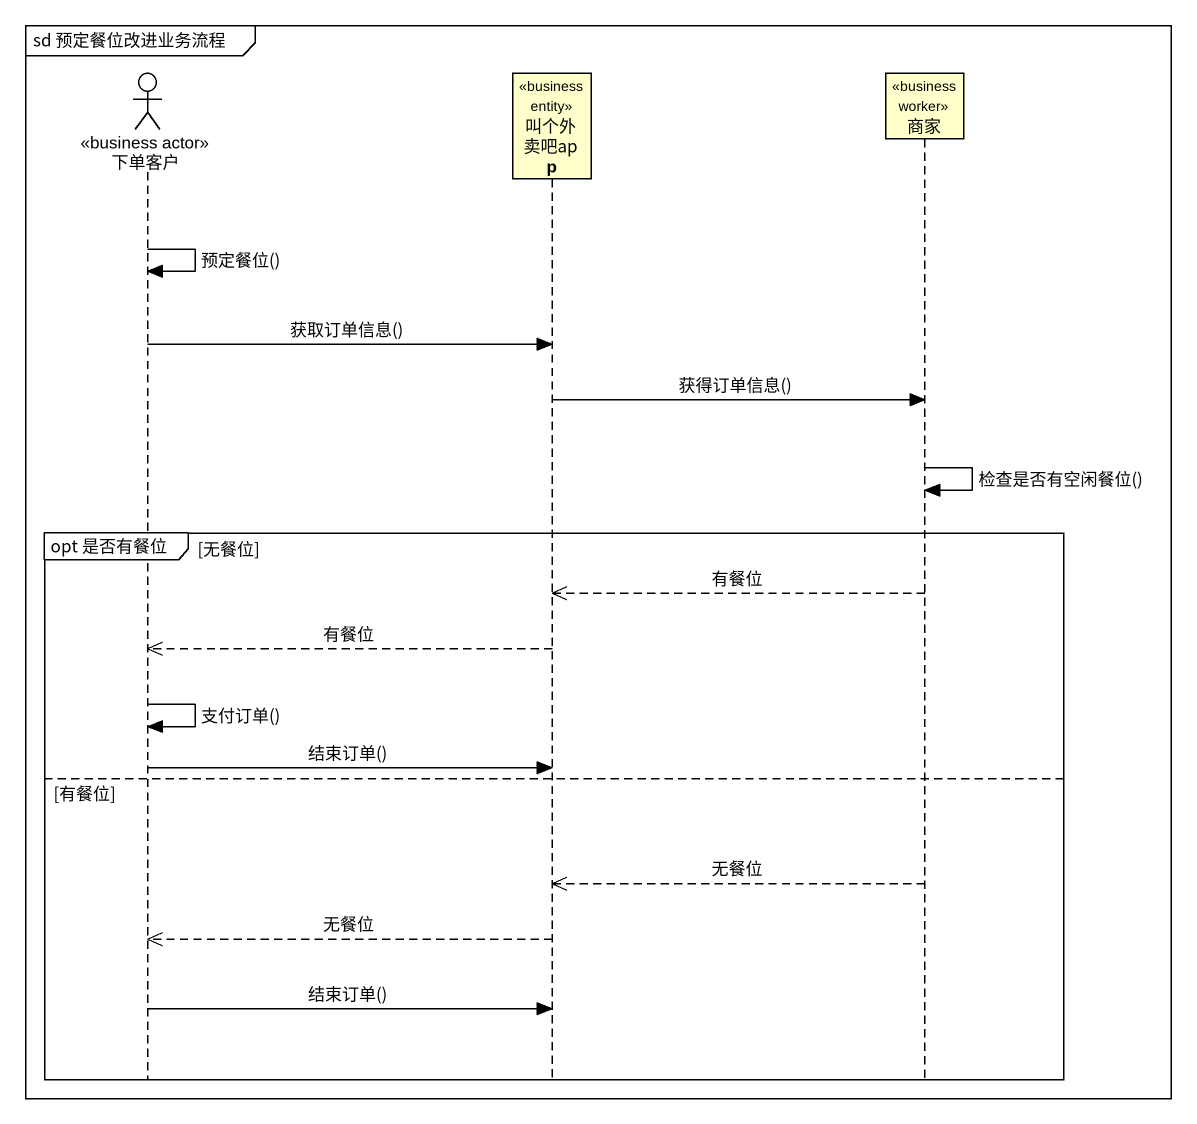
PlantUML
@startuml
mainframe sd 预定餐位改进业务流程
hide footbox
actor 下单客户 <<business actor>>
participant 叫个外卖吧app <<business entity>>
participant 商家 <<business worker>>

下单客户 -> 下单客户 : 预定餐位()
下单客户 -> 叫个外卖吧app : 获取订单信息()
叫个外卖吧app -> 商家 : 获得订单信息()
商家 -> 商家 : 检查是否有空闲餐位()
group opt 是否有餐位 [无餐位]
  商家 -->> 叫个外卖吧app : 有餐位
  叫个外卖吧app -->> 下单客户 : 有餐位
  下单客户 -> 下单客户 : 支付订单()
  下单客户 -> 叫个外卖吧app : 结束订单()
else 有餐位
  商家 -->> 叫个外卖吧app : 无餐位
  叫个外卖吧app -->> 下单客户 : 无餐位
  下单客户 -> 叫个外卖吧app : 结束订单()
end
@enduml
